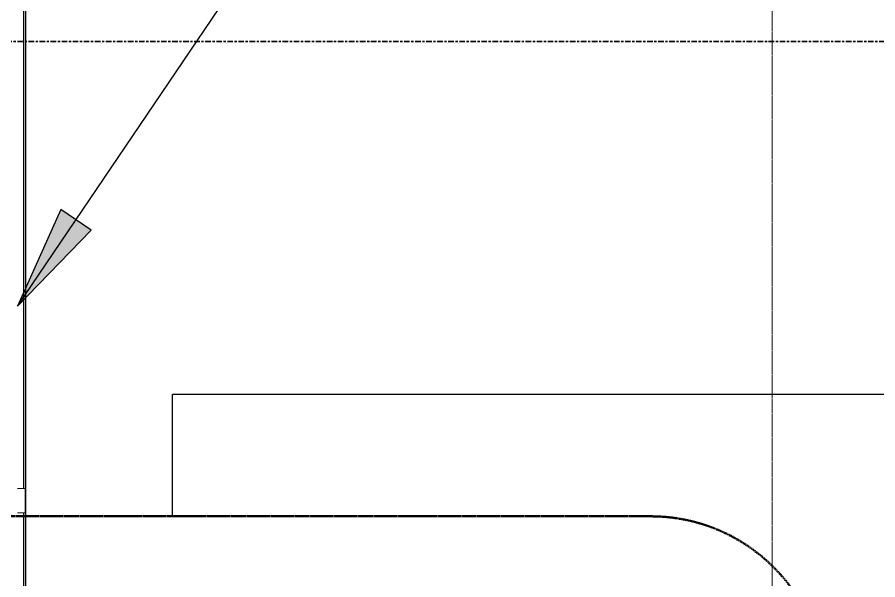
# Model space of a CAD drawing. Header units: millimetres. Extents: x -187664 to 435448, y -313239 to 299894.
# Drawn here: x 9900 to 12373, y -297007 to -295390 of the extents above; entities that cross this region are included whole.
import ezdxf

# ---------------------------------------------------------------- set-up
doc = ezdxf.new("R2010")
doc.units = ezdxf.units.MM
doc.linetypes.add('Centre', pattern=[31.75, 6.35, -4.7625, 15.875, -4.7625])
doc.linetypes.add('DPA_Hidden 50', pattern=[3, 2, -1])
for name, color, linetype, lineweight in [('A-DETL', 7, 'Continuous', 70), ('A-DETL-GENF', 7, 'Continuous', 35), ('A-FLOR-LEVL', 7, 'Continuous', 35), ('A-GENM', 7, 'Continuous', 9), ('A-GENM-IDEN', 7, 'Continuous', 25)]:
    doc.layers.add(name, color=color, linetype=linetype, lineweight=lineweight)

# ---------------------------------------------------------------- blocks, each defined once
blk = doc.blocks.new('DPA_GM-Cage Ladder - H6000 with Protection Ring-8200624-2140-01 ENTRANCE 1 ELEVATION 2')
at = {"layer": 'A-GENM', "color": 7}
for p, q in [((-14753.7, 114320), (-14753.7, 115715)), ((-14753.7, 114320), (-14753.7, 115715)), ((-14748.7, 115715), (-14748.7, 114320)), ((-14748.7, 113973.3), (-14748.7, 115715)), ((-14747, 113973.3), (-14747, 115715)), ((-14771.1, 114320), (-14748.7, 114320)), ((-14753.5, 114320), (-14771.1, 114320)), ((-14770, 114320), (-14752.5, 114320)), ((-14752.5, 114320), (-14770, 114320)), ((-14747, 114250), (-14747, 114320)), ((-14771.1, 114250), (-14753.5, 114250)), ((-14748.7, 114250), (-14771.1, 114250)), ((-14770, 114250), (-14752.5, 114250)), ((-14752.5, 114250), (-14770, 114250)), ((-14753.7, 113973.3), (-14753.7, 114250)), ((-14753.7, 113973.3), (-14753.7, 114250)), ((-14748.7, 114250), (-14748.7, 113973.3))]:
    blk.add_line(p, q, dxfattribs=at)
blk = doc.blocks.new('DPA_AN_Callout - DPA_AN_Callout-15497441-2140-01 ENTRANCE 1 ELEVATION 2')
at = {"layer": 'A-DETL-GENF', "color": 7, "lineweight": 25}
for p in [(-14325.5, 114239.9), (-11032.1, 114589.7)]:
    blk.add_line(p, (-14325.5, 114589.7), dxfattribs=at)
at = {"layer": 'A-DETL-GENF', "color": 7, "linetype": 'DPA_Hidden 50', "lineweight": 50}
blk.add_line((-15922, 114239.9), (-12950.9, 114239.9), dxfattribs=at)
blk.add_arc((-12950.9, 113739.9), 500, 0, 90, dxfattribs=at)

msp = doc.modelspace()

# ---------------------------------------------------------------- hatches: boundary and pattern name
at = {"layer": 'A-GENM-IDEN'}
msp.add_hatch(color=7, dxfattribs=at).paths.add_polyline_path([(9900.49, -296220.759), (10112.374, -296001.891), (10024.738, -295942.621)])

# ---------------------------------------------------------------- linework, layer by layer
at = {"layer": 'A-DETL', "color": 7, "linetype": 'DPA_Hidden 50', "lineweight": 9}
msp.add_line((12069.152, -297114.71), (12069.152, -292114.71), dxfattribs=at)
at = {"layer": 'A-FLOR-LEVL', "color": 7, "linetype": 'Centre'}
msp.add_line((-6493.623, -295459.59), (38178.136, -295459.59), dxfattribs=at)
at = {"layer": 'A-GENM-IDEN', "color": 7}
for p, q in [((9900.49, -296220.759), (10566.241, -295236.375)), ((10024.738, -295942.621), (9900.49, -296220.759)), ((10112.374, -296001.891), (10024.738, -295942.621)), ((9900.49, -296220.759), (10112.374, -296001.891))]:
    msp.add_line(p, q, dxfattribs=at)

# ---------------------------------------------------------------- block references
at = {"layer": 'A-DETL-GENF', "color": 7}
msp.add_blockref('DPA_AN_Callout - DPA_AN_Callout-15497441-2140-01 ENTRANCE 1 ELEVATION 2', (24671.173, -411064.71), dxfattribs=at)
at = {"layer": 'A-GENM', "color": 7}
msp.add_blockref('DPA_GM-Cage Ladder - H6000 with Protection Ring-8200624-2140-01 ENTRANCE 1 ELEVATION 2', (24671.173, -411064.71), dxfattribs=at)

doc.saveas('drawing.dxf')
